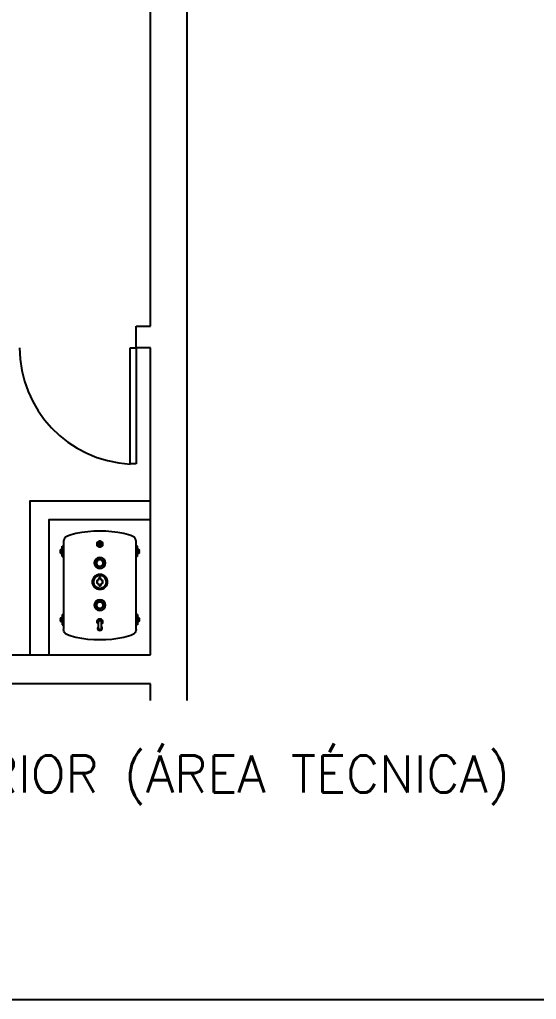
# Model space of a CAD drawing. Header units: metres. Extents: x -367 to 374, y -238 to 224.
# Drawn here: x 254.52 to 258.08, y 210.9 to 217.65 of the extents above; entities that cross this region are included whole.
import ezdxf
from ezdxf.enums import TextEntityAlignment as Align

# ---------------------------------------------------------------- set-up
doc = ezdxf.new("R2010")
doc.units = ezdxf.units.M
for name, color, linetype in [('BASE', 253, 'Continuous'), ('ELE-ALIMENTADORES', 160, 'Continuous'), ('LA_BAU_BASES GERAIS_R00$0$BASE', 253, 'Continuous'), ('LA_BUR_ALV_R05$0$ARQ-HAC-252', 252, 'Continuous')]:
    doc.layers.add(name, color=color, linetype=linetype)
doc.styles.add('LA_BAU_BASES GERAIS_R00$0$R60-125-RS', font='romans.shx', dxfattribs={"height": 0.19})
doc.styles.add('LA_BAU_BASES GERAIS_R00$0$R80-100-RS', font='romans.shx', dxfattribs={"height": 0.203})
doc.styles.add('R60-125-RS', font='romans.shx', dxfattribs={"height": 0.19})
doc.styles.get("Standard").update_dxf_attribs({"font": 'romans.shx'})

# ---------------------------------------------------------------- blocks, each defined once
blk = doc.blocks.new('LA_BAU_BASES GERAIS_R00$0$LA_BAU_ALVENARIA TÉRREO_R01')
at = {"layer": 'LA_BAU_BASES GERAIS_R00$0$BASE', "linetype": 'Continuous'}
blk.add_line((244.245, 210.9), (267.6805, 210.9), dxfattribs=at)
blk = doc.blocks.new('LA_BAU_BASES GERAIS_R00')
at = {"layer": 'LA_BAU_BASES GERAIS_R00$0$BASE'}
blk.add_blockref('LA_BAU_BASES GERAIS_R00$0$LA_BAU_ALVENARIA TÉRREO_R01', (0, 0), dxfattribs=at)
at = {"layer": 'LA_BAU_BASES GERAIS_R00$0$BASE', "style": 'LA_BAU_BASES GERAIS_R00$0$R60-125-RS'}
for p in [(242.7816, 218.9192), (358.6366, 192.9642)]:
    blk.add_attdef('S', text='', height=0.19, rotation=90, dxfattribs=at).set_placement(p, align=Align.MIDDLE_CENTER)
at = {"layer": 'LA_BAU_BASES GERAIS_R00$0$BASE', "style": 'LA_BAU_BASES GERAIS_R00$0$R80-100-RS'}
blk.add_attdef('ACESSO', text='', height=0.203, dxfattribs=at).set_placement((365.9223, 191.9868), align=Align.TOP_CENTER)
at = {"layer": 'LA_BAU_BASES GERAIS_R00$0$BASE', "style": 'LA_BAU_BASES GERAIS_R00$0$R60-125-RS'}
blk.add_attdef('S', text='', height=0.19, dxfattribs=at).set_placement((266.1142, 180.9134), align=Align.MIDDLE_CENTER)
blk = doc.blocks.new('A$C03920C12')
at = {"layer": 'BASE'}
for p, q in [((1.8, 9.19), (1.8, -1.9941)), ((1.8, 9.19), (1.8, -1.9941)), ((1.55, 0.5842), (1.55, 5.9)), ((1.55, 0.5842), (1.55, 5.9)), ((1.45, 0.4342), (1.45, 0.5842)), ((1.45, 0.5842), (1.55, 0.5842)), ((1.45, 0.4342), (1.45, 0.5842)), ((1.45, 0.5842), (1.55, 0.5842)), ((1.41, -0.3658), (1.41, 0.4342)), ((1.41, 0.4342), (1.45, 0.4342)), ((1.41, -0.3658), (1.41, 0.4342)), ((1.41, 0.4342), (1.45, 0.4342)), ((1.45, 0.4342), (1.45, -0.3658)), ((1.55, 0.4342), (1.45, 0.4342)), ((1.45, 0.4342), (1.45, -0.3658)), ((1.55, 0.4342), (1.45, 0.4342)), ((1.55, -1.68), (1.55, 0.4342)), ((1.55, -1.68), (1.55, 0.4342)), ((1.45, -0.3658), (1.41, -0.3658)), ((1.45, -0.3658), (1.41, -0.3658)), ((-4.25, -1.68), (1.55, -1.68)), ((1.55, -1.88), (-4.5, -1.88)), ((1.55, -1.9941), (1.55, -1.88)), ((1.55, -1.9941), (1.55, -1.88))]:
    blk.add_line(p, q, dxfattribs=at)
blk.add_arc((1.45, 0.4346), 0.8015, 180, 267.13759, dxfattribs=at)
blk.add_arc((1.45, 0.4346), 0.8015, 180, 267.13759, dxfattribs=at)
at = {"layer": 'BASE', "style": 'R60-125-RS', "text_generation_flag": 4}
blk.add_attdef('D', text='', height=0.19, dxfattribs=at).set_placement((-3.7108, 1.4232), align=Align.MIDDLE_CENTER)
blk = doc.blocks.new('LA_BUR_ALV_R05$0$DIESEL')
at = {"layer": 'LA_BUR_ALV_R05$0$ARQ-HAC-252', "ltscale": 10}
for p, q in [((-677.4, -244.8), (-71.6, -244.8)), ((-574.5, -234.8), (-644.5, -234.8)), ((-644.5, -234.8), (-644.5, -244.8)), ((-589.5, -232.8), (-629.5, -232.8)), ((-629.5, -234.8), (-629.5, -232.8)), ((-622.2, -225.6), (-622.2, -232.8)), ((-600, -223.8), (-619, -223.8)), ((-615.8, -225.6), (-615.8, -232.8)), ((-603.1, -225.6), (-603.1, -232.8)), ((-596.8, -225.6), (-596.8, -232.8)), ((-589.5, -234.8), (-589.5, -232.8)), ((-574.5, -234.8), (-574.5, -244.8)), ((-174.5, -234.8), (-104.5, -234.8)), ((-174.5, -234.8), (-174.5, -244.8)), ((-159.5, -232.8), (-119.5, -232.8)), ((-159.5, -234.8), (-159.5, -232.8)), ((-152.2, -225.6), (-152.2, -232.8)), ((-149, -223.8), (-130, -223.8)), ((-145.8, -225.6), (-145.8, -232.8)), ((-133.1, -225.6), (-133.1, -232.8)), ((-126.8, -225.6), (-126.8, -232.8)), ((-119.5, -234.8), (-119.5, -232.8)), ((-104.5, -234.8), (-104.5, -244.8)), ((-669.5, -484.3), (-624.5, -484.3)), ((-669.5, -505.3), (-624.5, -505.3)), ((-379.5, -489.5), (-379.5, -500.1)), ((-368, -489.5), (-379.5, -489.5)), ((-368, -500.1), (-379.5, -500.1)), ((-331, -489.5), (-319.5, -489.5)), ((-331, -500.1), (-319.5, -500.1)), ((-319.5, -489.5), (-319.5, -500.1)), ((-71.6, -744.8), (-677.4, -744.8)), ((-644.5, -754.8), (-644.5, -744.8)), ((-574.5, -754.8), (-644.5, -754.8)), ((-629.5, -754.8), (-629.5, -756.8)), ((-589.5, -756.8), (-629.5, -756.8)), ((-622.2, -764), (-622.2, -756.8)), ((-600, -765.8), (-619, -765.8)), ((-615.8, -764), (-615.8, -756.8)), ((-603.1, -764), (-603.1, -756.8)), ((-596.8, -764), (-596.8, -756.8)), ((-589.5, -754.8), (-589.5, -756.8)), ((-574.5, -754.8), (-574.5, -744.8)), ((-174.5, -754.8), (-174.5, -744.8)), ((-174.5, -754.8), (-104.5, -754.8)), ((-159.5, -754.8), (-159.5, -756.8)), ((-159.5, -756.8), (-119.5, -756.8)), ((-152.2, -764), (-152.2, -756.8)), ((-149, -765.8), (-130, -765.8)), ((-145.8, -764), (-145.8, -756.8)), ((-133.1, -764), (-133.1, -756.8)), ((-126.8, -764), (-126.8, -756.8)), ((-119.5, -754.8), (-119.5, -756.8)), ((-104.5, -754.8), (-104.5, -744.8))]:
    blk.add_line(p, q, dxfattribs=at)
for points in [[(-677.4, -244.8, 0.296863), (-712.5, -267.7, 0.052494), (-732.3, -329, 0.103724), (-732.3, -660.6, 0.052494), (-712.5, -721.9, 0.296863), (-677.4, -744.8, 0.296863)], [(-71.6, -244.8, -0.296863), (-36.4, -267.7, -0.052494), (-16.7, -329, -0.103724), (-16.7, -660.6, -0.052494), (-36.4, -721.9, -0.296863), (-71.6, -744.8, -0.296863)]]:
    blk.add_lwpolyline(points, format="xyb", dxfattribs=at)
for points in [[(-609.5, -494.8), (-617, -481.8), (-632, -481.8), (-633.4, -484.3)], [(-633.4, -505.3), (-632, -507.8), (-617, -507.8), (-609.5, -494.8)]]:
    blk.add_lwpolyline(points, dxfattribs=at)
blk.add_lwpolyline([(-111.5, -494.8), (-100.5, -513.8), (-78.5, -513.8), (-67.5, -494.8), (-78.5, -475.7), (-100.5, -475.7)], close=True, dxfattribs=at)
for centre, radius in [((-509.5, -494.8), 37.5), ((-509.5, -494.8), 23.4), ((-349.5, -494.8), 51), ((-349.5, -494.8), 44.7), ((-219.5, -494.8), 37.5), ((-219.5, -494.8), 23.4), ((-89.5, -494.8), 19), ((-89.5, -494.8), 8)]:
    blk.add_circle(centre, radius, dxfattribs=at)
for centre, radius, start, end in [((-619, -227.5), 3.67, 30, 150), ((-609.5, -235.7), 11.9, 57.79577, 122.20423), ((-600, -227.5), 3.67, 30, 150), ((-149, -227.5), 3.67, 30, 150), ((-139.5, -235.7), 11.9, 57.79577, 122.20423), ((-130, -227.5), 3.67, 30, 150), ((-669.5, -494.8), 15, 44.427, 315.573), ((-669.5, -494.8), 13, 53.87107, 306.12893), ((-669.5, -494.8), 10.5, 90, 270), ((-624.5, -494.8), 19, 213.44808, 146.55192), ((-624.5, -494.8), 10.5, 270, 90), ((-349.5, -494.8), 19.2, 16.11027, 163.88973), ((-349.5, -494.8), 19.2, 196.11027, 343.88973), ((-619, -762.1), 3.67, 210, 330), ((-609.5, -753.9), 11.9, 237.79577, 302.20423), ((-600, -762.1), 3.67, 210, 330), ((-149, -762.1), 3.67, 210, 330), ((-139.5, -753.9), 11.9, 237.79577, 302.20423), ((-130, -762.1), 3.67, 210, 330)]:
    blk.add_arc(centre, radius, start, end, dxfattribs=at)

msp = doc.modelspace()

# ---------------------------------------------------------------- linework, layer by layer
at = {"layer": 'BASE', "ltscale": 10}
for p, q in [((254.8051, 213.9751), (254.8051, 213.9941)), ((254.807, 213.9973), (254.8141, 213.9973)), ((254.807, 213.991), (254.8141, 213.991)), ((254.8141, 213.9646), (254.8141, 214.0046)), ((254.8161, 214.0046), (254.8141, 214.0046)), ((254.8161, 213.9496), (254.8161, 214.0196)), ((254.8161, 214.0196), (254.8261, 214.0196)), ((254.8261, 214.0525), (254.8261, 213.4467)), ((255.3261, 213.4467), (255.3261, 214.0525)), ((255.3361, 214.0196), (255.3261, 214.0196)), ((255.3361, 213.9496), (255.3361, 214.0196)), ((255.3361, 214.0046), (255.3381, 214.0046)), ((255.3381, 213.9646), (255.3381, 214.0046)), ((255.3453, 213.9973), (255.3381, 213.9973)), ((255.3453, 213.991), (255.3381, 213.991)), ((255.3471, 213.9751), (255.3471, 213.9941)), ((254.807, 213.9783), (254.8141, 213.9783)), ((254.807, 213.9719), (254.8141, 213.9719)), ((254.8161, 213.9646), (254.8141, 213.9646)), ((254.8161, 213.9496), (254.8261, 213.9496)), ((255.3361, 213.9496), (255.3261, 213.9496)), ((255.3361, 213.9646), (255.3381, 213.9646)), ((255.3453, 213.9783), (255.3381, 213.9783)), ((255.3453, 213.9719), (255.3381, 213.9719)), ((255.0708, 213.7931), (255.0708, 213.8047)), ((255.0815, 213.8047), (255.0708, 213.8047)), ((255.0815, 213.7931), (255.0815, 213.8047)), ((255.0708, 213.7561), (255.0708, 213.7446)), ((255.0815, 213.7446), (255.0708, 213.7446)), ((255.0815, 213.7561), (255.0815, 213.7446)), ((254.8051, 213.5241), (254.8051, 213.5051)), ((254.807, 213.5273), (254.8141, 213.5273)), ((254.807, 213.521), (254.8141, 213.521)), ((254.8141, 213.5346), (254.8141, 213.4946)), ((254.8161, 213.5346), (254.8141, 213.5346)), ((254.8161, 213.5496), (254.8161, 213.4796)), ((254.8161, 213.5496), (254.8261, 213.5496)), ((255.3361, 213.5496), (255.3261, 213.5496)), ((255.3361, 213.5496), (255.3361, 213.4796)), ((255.3361, 213.5346), (255.3381, 213.5346)), ((255.3381, 213.5346), (255.3381, 213.4946)), ((255.3453, 213.5273), (255.3381, 213.5273)), ((255.3453, 213.521), (255.3381, 213.521)), ((255.3471, 213.5241), (255.3471, 213.5051)), ((254.807, 213.5083), (254.8141, 213.5083)), ((254.807, 213.5019), (254.8141, 213.5019)), ((254.8161, 213.4946), (254.8141, 213.4946)), ((254.8161, 213.4796), (254.8261, 213.4796)), ((255.0656, 213.4546), (255.0656, 213.4996)), ((255.0866, 213.4546), (255.0866, 213.4996)), ((255.3361, 213.4796), (255.3261, 213.4796)), ((255.3361, 213.4946), (255.3381, 213.4946)), ((255.3453, 213.5083), (255.3381, 213.5083)), ((255.3453, 213.5019), (255.3381, 213.5019))]:
    msp.add_line(p, q, dxfattribs=at)
at = {"layer": 'BASE'}
for points in [[(254.5972, 213.2722), (254.5972, 214.3331), (255.425, 214.3331)], [(254.7272, 213.2722), (254.7272, 214.2031), (255.425, 214.2031)]]:
    msp.add_lwpolyline(points, dxfattribs=at)
at = {"layer": 'BASE', "ltscale": 10}
for points in [[(255.3261, 214.0525, 0.296863), (255.3032, 214.0877, 0.052494), (255.2419, 214.1074, 0.103724), (254.9104, 214.1074, 0.052494), (254.849, 214.0877, 0.296863), (254.8261, 214.0525, 0.296863)], [(255.3261, 213.4467, -0.296863), (255.3032, 213.4116, -0.052494), (255.2419, 213.3918, -0.103724), (254.9104, 213.3918, -0.052494), (254.849, 213.4116, -0.296863), (254.8261, 213.4467, -0.296863)]]:
    msp.add_lwpolyline(points, format="xyb", dxfattribs=at)
msp.add_lwpolyline([(255.0761, 214.0126), (255.0571, 214.0236), (255.0571, 214.0456), (255.0761, 214.0566), (255.0952, 214.0456), (255.0952, 214.0236)], close=True, dxfattribs=at)
for points in [[(255.0656, 213.4907), (255.0632, 213.4921), (255.0632, 213.5071), (255.0761, 213.5146)], [(255.0761, 213.5146), (255.0891, 213.5071), (255.0891, 213.4921), (255.0866, 213.4907)]]:
    msp.add_lwpolyline(points, dxfattribs=at)
for centre, radius in [((255.0761, 214.0346), 0.0191), ((255.0761, 214.0346), 0.008), ((255.0761, 213.9046), 0.0375), ((255.0761, 213.9046), 0.0234), ((255.0761, 213.7746), 0.051), ((255.0761, 213.7746), 0.0447), ((255.0761, 213.6146), 0.0375), ((255.0761, 213.6146), 0.0234)]:
    msp.add_circle(centre, radius, dxfattribs=at)
for centre, radius, start, end in [((254.8088, 213.9941), 0.00367, 120, 240), ((254.8171, 213.9846), 0.0119, 147.79577, 212.20423), ((255.3435, 213.9941), 0.00367, 300, 60), ((255.3352, 213.9846), 0.0119, 327.79577, 32.20423), ((254.8088, 213.9751), 0.00367, 120, 240), ((255.3435, 213.9751), 0.00367, 300, 60), ((255.0761, 213.7746), 0.0192, 106.11027, 253.88973), ((255.0761, 213.7746), 0.0192, 286.11027, 73.88973), ((254.8088, 213.5241), 0.00367, 120, 240), ((254.8171, 213.5146), 0.0119, 147.79577, 212.20423), ((255.0761, 213.4996), 0.0191, 303.44808, 236.55192), ((255.3435, 213.5241), 0.00367, 300, 60), ((255.3352, 213.5146), 0.0119, 327.79577, 32.20423), ((254.8088, 213.5051), 0.00367, 120, 240), ((255.0761, 213.4546), 0.015, 134.427, 45.573), ((255.0761, 213.4546), 0.013, 143.87107, 36.12893), ((255.0761, 213.4996), 0.0105, 0, 180), ((255.0761, 213.4546), 0.0105, 180, 0), ((255.3435, 213.5051), 0.00367, 300, 60)]:
    msp.add_arc(centre, radius, start, end, dxfattribs=at)

# ---------------------------------------------------------------- block references
at = {"layer": 'BASE', "xscale": -0.0009999999999763531, "yscale": 0.0009999999999763531, "zscale": 0.001, "rotation": 270}
msp.add_blockref('LA_BUR_ALV_R05$0$DIESEL', (255.5709, 214.1241), dxfattribs=at)
at = {"layer": 'ELE-ALIMENTADORES', "color": 2}
for name, p in [('A$C03920C12', (253.875, 214.9522)), ('LA_BAU_BASES GERAIS_R00', (0, 0))]:
    msp.add_blockref(name, p, dxfattribs=at)

# ---------------------------------------------------------------- texts
at = {"layer": 'ELE-ALIMENTADORES', "color": 6}
msp.add_text('PLANTA DO PAVIMENTO SUPERIOR (ÁREA TÉCNICA)', height=0.253125, dxfattribs=at).set_placement((249.3723, 212.3251))

doc.saveas('drawing.dxf')
